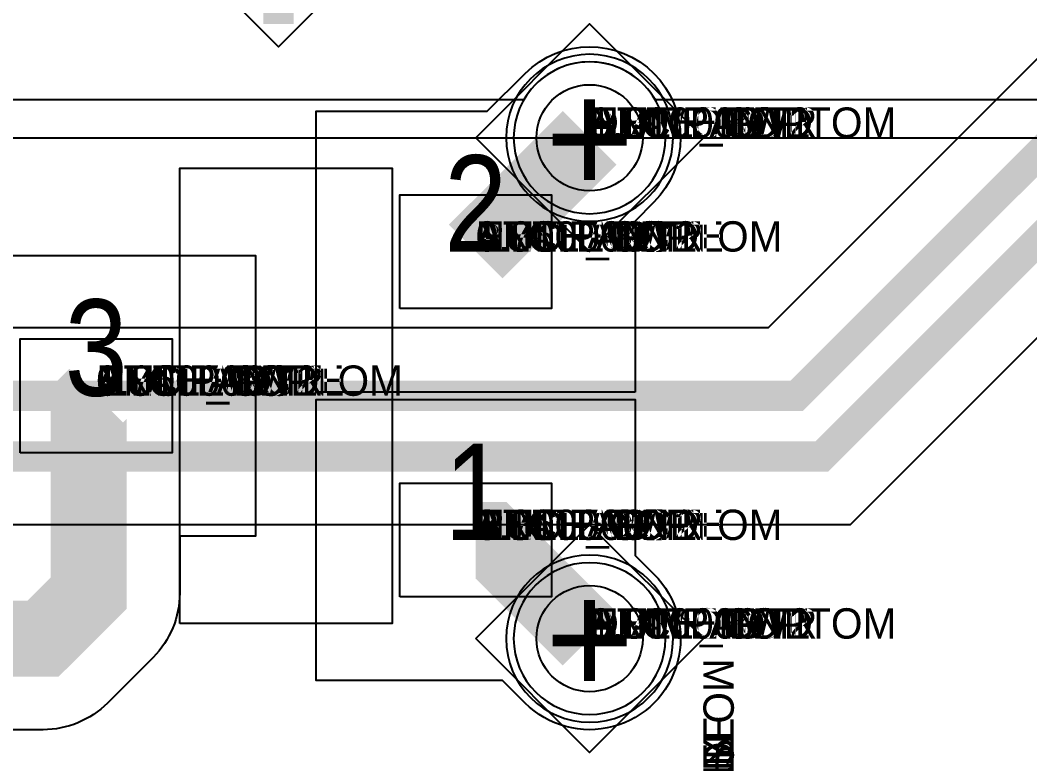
# Model space of a CAD drawing. Extents: x 0 to 323, y 0 to 320.
# Drawn here: x 106.71 to 113.36, y 255.23 to 260.13 of the extents above; entities that cross this region are included whole.
import ezdxf
from ezdxf.enums import TextEntityAlignment as Align

# ---------------------------------------------------------------- set-up
doc = ezdxf.new("R2010")
doc.units = 0
doc.header["$MEASUREMENT"] = 0
doc.layers.get('0').update_dxf_attribs({"linetype": 'CONTINUOUS'})
for name, color, linetype in [('CDN_FIGURES', 7, 'CONTINUOUS'), ('ETCH_BOTTOM', 7, 'CONTINUOUS'), ('ETCH_GND', 3, 'CONTINUOUS'), ('ETCH_INT1', 4, 'CONTINUOUS'), ('ETCH_INT2', 5, 'CONTINUOUS'), ('ETCH_PWR', 6, 'CONTINUOUS'), ('ETCH_TOP', 2, 'CONTINUOUS'), ('MANUFACTURING_NCLEGEND-1-6', 8, 'CONTINUOUS'), ('PACKAGE_GEOMETRY_ASSEMBLY_TOP', 11, 'CONTINUOUS'), ('PACKAGE_GEOMETRY_PIN_NUMBER', 9, 'CONTINUOUS')]:
    doc.layers.add(name, color=color, linetype=linetype)

# ---------------------------------------------------------------- blocks, each defined once
blk = doc.blocks.new('PAD_INFO')
for tag in ['SHAPE_TYPE', 'PAD_HEIGHT', 'PAD_LAYER', 'PAD_TYPE', 'PAD_WIDTH']:
    blk.add_attdef(tag, (0, 0), '', height=0.2)
at = {"flags": 2}
blk.add_attdef('CDN_TYPE', (0, 0), '', height=0.2, dxfattribs=at)
blk = doc.blocks.new('DRILL_INFO')
at = {"flags": 2}
blk.add_attdef('CDN_TYPE', (0, 0), '', height=0.2, dxfattribs=at)
for tag in ['FSHAPE', 'FCHAR', 'DRILL_HEIGHT', 'DIAMETER', 'PLATED', 'DRILL_WIDTH']:
    blk.add_attdef(tag, (0, 0), '', height=0.2)
blk = doc.blocks.new('VIA0700X0300')
at = {"layer": 'ETCH_BOTTOM'}
blk.add_circle((0, 0), 0.35, dxfattribs=at)
at = {"layer": 'ETCH_GND'}
blk.add_circle((0, 0), 0.35, dxfattribs=at)
at = {"layer": 'ETCH_INT1'}
blk.add_circle((0, 0), 0.35, dxfattribs=at)
at = {"layer": 'ETCH_INT2'}
blk.add_circle((0, 0), 0.35, dxfattribs=at)
at = {"layer": 'ETCH_PWR'}
blk.add_circle((0, 0), 0.35, dxfattribs=at)
at = {"layer": 'ETCH_TOP'}
blk.add_circle((0, 0), 0.35, dxfattribs=at)
ref = blk.add_blockref('PAD_INFO', (0, 0))
ref.add_attrib('PAD_LAYER', 'ETCH_TOP', (0, 0), dxfattribs={"height": 0.2})
ref.add_attrib('SHAPE_TYPE', 'NULL', (0, 0), dxfattribs={"height": 0.2})
ref.add_attrib('PAD_TYPE', 'ANTIPAD', (0, 0), dxfattribs={"height": 0.2})
ref.add_attrib('PAD_WIDTH', '0.000000', (0, 0), dxfattribs={"height": 0.2})
ref.add_attrib('PAD_HEIGHT', '0.000000', (0, 0), dxfattribs={"height": 0.2})
ref = blk.add_blockref('PAD_INFO', (0, 0))
ref.add_attrib('PAD_LAYER', 'ETCH_GND', (0, 0), dxfattribs={"height": 0.2})
ref.add_attrib('SHAPE_TYPE', 'NULL', (0, 0), dxfattribs={"height": 0.2})
ref.add_attrib('PAD_TYPE', 'ANTIPAD', (0, 0), dxfattribs={"height": 0.2})
ref.add_attrib('PAD_WIDTH', '0.000000', (0, 0), dxfattribs={"height": 0.2})
ref.add_attrib('PAD_HEIGHT', '0.000000', (0, 0), dxfattribs={"height": 0.2})
ref = blk.add_blockref('PAD_INFO', (0, 0))
ref.add_attrib('PAD_LAYER', 'ETCH_INT1', (0, 0), dxfattribs={"height": 0.2})
ref.add_attrib('SHAPE_TYPE', 'NULL', (0, 0), dxfattribs={"height": 0.2})
ref.add_attrib('PAD_TYPE', 'ANTIPAD', (0, 0), dxfattribs={"height": 0.2})
ref.add_attrib('PAD_WIDTH', '0.000000', (0, 0), dxfattribs={"height": 0.2})
ref.add_attrib('PAD_HEIGHT', '0.000000', (0, 0), dxfattribs={"height": 0.2})
ref = blk.add_blockref('PAD_INFO', (0, 0))
ref.add_attrib('PAD_LAYER', 'ETCH_INT2', (0, 0), dxfattribs={"height": 0.2})
ref.add_attrib('SHAPE_TYPE', 'NULL', (0, 0), dxfattribs={"height": 0.2})
ref.add_attrib('PAD_TYPE', 'ANTIPAD', (0, 0), dxfattribs={"height": 0.2})
ref.add_attrib('PAD_WIDTH', '0.000000', (0, 0), dxfattribs={"height": 0.2})
ref.add_attrib('PAD_HEIGHT', '0.000000', (0, 0), dxfattribs={"height": 0.2})
ref = blk.add_blockref('PAD_INFO', (0, 0))
ref.add_attrib('PAD_LAYER', 'ETCH_PWR', (0, 0), dxfattribs={"height": 0.2})
ref.add_attrib('SHAPE_TYPE', 'NULL', (0, 0), dxfattribs={"height": 0.2})
ref.add_attrib('PAD_TYPE', 'ANTIPAD', (0, 0), dxfattribs={"height": 0.2})
ref.add_attrib('PAD_WIDTH', '0.000000', (0, 0), dxfattribs={"height": 0.2})
ref.add_attrib('PAD_HEIGHT', '0.000000', (0, 0), dxfattribs={"height": 0.2})
ref = blk.add_blockref('PAD_INFO', (0, 0))
ref.add_attrib('PAD_LAYER', 'ETCH_BOTTOM', (0, 0), dxfattribs={"height": 0.2})
ref.add_attrib('SHAPE_TYPE', 'NULL', (0, 0), dxfattribs={"height": 0.2})
ref.add_attrib('PAD_TYPE', 'ANTIPAD', (0, 0), dxfattribs={"height": 0.2})
ref.add_attrib('PAD_WIDTH', '0.000000', (0, 0), dxfattribs={"height": 0.2})
ref.add_attrib('PAD_HEIGHT', '0.000000', (0, 0), dxfattribs={"height": 0.2})
ref = blk.add_blockref('PAD_INFO', (0, 0))
ref.add_attrib('PAD_LAYER', 'ETCH_TOP', (0, 0), dxfattribs={"height": 0.2})
ref.add_attrib('SHAPE_TYPE', 'NULL', (0, 0), dxfattribs={"height": 0.2})
ref.add_attrib('PAD_TYPE', 'THERMAL', (0, 0), dxfattribs={"height": 0.2})
ref.add_attrib('PAD_WIDTH', '0.000000', (0, 0), dxfattribs={"height": 0.2})
ref.add_attrib('PAD_HEIGHT', '0.000000', (0, 0), dxfattribs={"height": 0.2})
ref = blk.add_blockref('PAD_INFO', (0, 0))
ref.add_attrib('PAD_LAYER', 'ETCH_GND', (0, 0), dxfattribs={"height": 0.2})
ref.add_attrib('SHAPE_TYPE', 'NULL', (0, 0), dxfattribs={"height": 0.2})
ref.add_attrib('PAD_TYPE', 'THERMAL', (0, 0), dxfattribs={"height": 0.2})
ref.add_attrib('PAD_WIDTH', '0.000000', (0, 0), dxfattribs={"height": 0.2})
ref.add_attrib('PAD_HEIGHT', '0.000000', (0, 0), dxfattribs={"height": 0.2})
ref = blk.add_blockref('PAD_INFO', (0, 0))
ref.add_attrib('PAD_LAYER', 'ETCH_INT1', (0, 0), dxfattribs={"height": 0.2})
ref.add_attrib('SHAPE_TYPE', 'NULL', (0, 0), dxfattribs={"height": 0.2})
ref.add_attrib('PAD_TYPE', 'THERMAL', (0, 0), dxfattribs={"height": 0.2})
ref.add_attrib('PAD_WIDTH', '0.000000', (0, 0), dxfattribs={"height": 0.2})
ref.add_attrib('PAD_HEIGHT', '0.000000', (0, 0), dxfattribs={"height": 0.2})
ref = blk.add_blockref('PAD_INFO', (0, 0))
ref.add_attrib('PAD_LAYER', 'ETCH_INT2', (0, 0), dxfattribs={"height": 0.2})
ref.add_attrib('SHAPE_TYPE', 'NULL', (0, 0), dxfattribs={"height": 0.2})
ref.add_attrib('PAD_TYPE', 'THERMAL', (0, 0), dxfattribs={"height": 0.2})
ref.add_attrib('PAD_WIDTH', '0.000000', (0, 0), dxfattribs={"height": 0.2})
ref.add_attrib('PAD_HEIGHT', '0.000000', (0, 0), dxfattribs={"height": 0.2})
ref = blk.add_blockref('PAD_INFO', (0, 0))
ref.add_attrib('PAD_LAYER', 'ETCH_PWR', (0, 0), dxfattribs={"height": 0.2})
ref.add_attrib('SHAPE_TYPE', 'NULL', (0, 0), dxfattribs={"height": 0.2})
ref.add_attrib('PAD_TYPE', 'THERMAL', (0, 0), dxfattribs={"height": 0.2})
ref.add_attrib('PAD_WIDTH', '0.000000', (0, 0), dxfattribs={"height": 0.2})
ref.add_attrib('PAD_HEIGHT', '0.000000', (0, 0), dxfattribs={"height": 0.2})
ref = blk.add_blockref('PAD_INFO', (0, 0))
ref.add_attrib('PAD_LAYER', 'ETCH_BOTTOM', (0, 0), dxfattribs={"height": 0.2})
ref.add_attrib('SHAPE_TYPE', 'NULL', (0, 0), dxfattribs={"height": 0.2})
ref.add_attrib('PAD_TYPE', 'THERMAL', (0, 0), dxfattribs={"height": 0.2})
ref.add_attrib('PAD_WIDTH', '0.000000', (0, 0), dxfattribs={"height": 0.2})
ref.add_attrib('PAD_HEIGHT', '0.000000', (0, 0), dxfattribs={"height": 0.2})
ref = blk.add_blockref('PAD_INFO', (0, 0))
ref.add_attrib('PAD_LAYER', 'ETCH_TOP', (0, 0), dxfattribs={"height": 0.2})
ref.add_attrib('SHAPE_TYPE', 'CIRCLE', (0, 0), dxfattribs={"height": 0.2})
ref.add_attrib('PAD_TYPE', 'REGULAR', (0, 0), dxfattribs={"height": 0.2})
ref.add_attrib('PAD_WIDTH', '0.700000', (0, 0), dxfattribs={"height": 0.2})
ref.add_attrib('PAD_HEIGHT', '0.700000', (0, 0), dxfattribs={"height": 0.2})
ref = blk.add_blockref('PAD_INFO', (0, 0))
ref.add_attrib('PAD_LAYER', 'ETCH_GND', (0, 0), dxfattribs={"height": 0.2})
ref.add_attrib('SHAPE_TYPE', 'CIRCLE', (0, 0), dxfattribs={"height": 0.2})
ref.add_attrib('PAD_TYPE', 'REGULAR', (0, 0), dxfattribs={"height": 0.2})
ref.add_attrib('PAD_WIDTH', '0.700000', (0, 0), dxfattribs={"height": 0.2})
ref.add_attrib('PAD_HEIGHT', '0.700000', (0, 0), dxfattribs={"height": 0.2})
ref = blk.add_blockref('PAD_INFO', (0, 0))
ref.add_attrib('PAD_LAYER', 'ETCH_INT1', (0, 0), dxfattribs={"height": 0.2})
ref.add_attrib('SHAPE_TYPE', 'CIRCLE', (0, 0), dxfattribs={"height": 0.2})
ref.add_attrib('PAD_TYPE', 'REGULAR', (0, 0), dxfattribs={"height": 0.2})
ref.add_attrib('PAD_WIDTH', '0.700000', (0, 0), dxfattribs={"height": 0.2})
ref.add_attrib('PAD_HEIGHT', '0.700000', (0, 0), dxfattribs={"height": 0.2})
ref = blk.add_blockref('PAD_INFO', (0, 0))
ref.add_attrib('PAD_LAYER', 'ETCH_INT2', (0, 0), dxfattribs={"height": 0.2})
ref.add_attrib('SHAPE_TYPE', 'CIRCLE', (0, 0), dxfattribs={"height": 0.2})
ref.add_attrib('PAD_TYPE', 'REGULAR', (0, 0), dxfattribs={"height": 0.2})
ref.add_attrib('PAD_WIDTH', '0.700000', (0, 0), dxfattribs={"height": 0.2})
ref.add_attrib('PAD_HEIGHT', '0.700000', (0, 0), dxfattribs={"height": 0.2})
ref = blk.add_blockref('PAD_INFO', (0, 0))
ref.add_attrib('PAD_LAYER', 'ETCH_PWR', (0, 0), dxfattribs={"height": 0.2})
ref.add_attrib('SHAPE_TYPE', 'CIRCLE', (0, 0), dxfattribs={"height": 0.2})
ref.add_attrib('PAD_TYPE', 'REGULAR', (0, 0), dxfattribs={"height": 0.2})
ref.add_attrib('PAD_WIDTH', '0.700000', (0, 0), dxfattribs={"height": 0.2})
ref.add_attrib('PAD_HEIGHT', '0.700000', (0, 0), dxfattribs={"height": 0.2})
ref = blk.add_blockref('PAD_INFO', (0, 0))
ref.add_attrib('PAD_LAYER', 'ETCH_BOTTOM', (0, 0), dxfattribs={"height": 0.2})
ref.add_attrib('SHAPE_TYPE', 'CIRCLE', (0, 0), dxfattribs={"height": 0.2})
ref.add_attrib('PAD_TYPE', 'REGULAR', (0, 0), dxfattribs={"height": 0.2})
ref.add_attrib('PAD_WIDTH', '0.700000', (0, 0), dxfattribs={"height": 0.2})
ref.add_attrib('PAD_HEIGHT', '0.700000', (0, 0), dxfattribs={"height": 0.2})
ref = blk.add_blockref('DRILL_INFO', (0, 0))
ref.add_attrib('DIAMETER', '0.300000', (0, 0), dxfattribs={"height": 0.2})
ref.add_attrib('PLATED', 'PLATED', (0, 0), dxfattribs={"height": 0.2})
ref.add_attrib('FSHAPE', 'DIAMOND', (0, 0), dxfattribs={"height": 0.2})
ref.add_attrib('FCHAR', '+', (0, 0), dxfattribs={"height": 0.2})
ref.add_attrib('DRILL_WIDTH', '1.500000', (0, 0), dxfattribs={"height": 0.2})
ref.add_attrib('DRILL_HEIGHT', '1.500000', (0, 0), dxfattribs={"height": 0.2})
for tag in ['CDN_TYPE', 'PIN']:
    blk.add_attdef(tag, (0, 0), '', height=0.2)
at = {"flags": 2}
for tag in ['PSTKNAME', 'BBV']:
    blk.add_attdef(tag, (0, 0), '', height=0.2, dxfattribs=at)
blk = doc.blocks.new('FIGURE_DIAMOND')
at = {"layer": 'CDN_FIGURES'}
blk.add_lwpolyline([(-0.5, 0), (0, 0.5), (0.5, 0), (0, -0.5)], close=True, dxfattribs=at)
blk = doc.blocks.new('RC1000X1500TS')
at = {"layer": 'ETCH_TOP'}
blk.add_lwpolyline([(-0.5, -0.75), (-0.5, 0.75), (0.5, 0.75), (0.5, -0.75)], close=True, dxfattribs=at)
ref = blk.add_blockref('PAD_INFO', (0, 0))
ref.add_attrib('PAD_LAYER', 'ETCH_TOP', (0, 0), dxfattribs={"height": 0.2})
ref.add_attrib('SHAPE_TYPE', 'NULL', (0, 0), dxfattribs={"height": 0.2})
ref.add_attrib('PAD_TYPE', 'ANTIPAD', (0, 0), dxfattribs={"height": 0.2})
ref.add_attrib('PAD_WIDTH', '0.000000', (0, 0), dxfattribs={"height": 0.2})
ref.add_attrib('PAD_HEIGHT', '0.000000', (0, 0), dxfattribs={"height": 0.2})
ref = blk.add_blockref('PAD_INFO', (0, 0))
ref.add_attrib('PAD_LAYER', 'ETCH_GND', (0, 0), dxfattribs={"height": 0.2})
ref.add_attrib('SHAPE_TYPE', 'NULL', (0, 0), dxfattribs={"height": 0.2})
ref.add_attrib('PAD_TYPE', 'ANTIPAD', (0, 0), dxfattribs={"height": 0.2})
ref.add_attrib('PAD_WIDTH', '0.000000', (0, 0), dxfattribs={"height": 0.2})
ref.add_attrib('PAD_HEIGHT', '0.000000', (0, 0), dxfattribs={"height": 0.2})
ref = blk.add_blockref('PAD_INFO', (0, 0))
ref.add_attrib('PAD_LAYER', 'ETCH_INT1', (0, 0), dxfattribs={"height": 0.2})
ref.add_attrib('SHAPE_TYPE', 'NULL', (0, 0), dxfattribs={"height": 0.2})
ref.add_attrib('PAD_TYPE', 'ANTIPAD', (0, 0), dxfattribs={"height": 0.2})
ref.add_attrib('PAD_WIDTH', '0.000000', (0, 0), dxfattribs={"height": 0.2})
ref.add_attrib('PAD_HEIGHT', '0.000000', (0, 0), dxfattribs={"height": 0.2})
ref = blk.add_blockref('PAD_INFO', (0, 0))
ref.add_attrib('PAD_LAYER', 'ETCH_INT2', (0, 0), dxfattribs={"height": 0.2})
ref.add_attrib('SHAPE_TYPE', 'NULL', (0, 0), dxfattribs={"height": 0.2})
ref.add_attrib('PAD_TYPE', 'ANTIPAD', (0, 0), dxfattribs={"height": 0.2})
ref.add_attrib('PAD_WIDTH', '0.000000', (0, 0), dxfattribs={"height": 0.2})
ref.add_attrib('PAD_HEIGHT', '0.000000', (0, 0), dxfattribs={"height": 0.2})
ref = blk.add_blockref('PAD_INFO', (0, 0))
ref.add_attrib('PAD_LAYER', 'ETCH_PWR', (0, 0), dxfattribs={"height": 0.2})
ref.add_attrib('SHAPE_TYPE', 'NULL', (0, 0), dxfattribs={"height": 0.2})
ref.add_attrib('PAD_TYPE', 'ANTIPAD', (0, 0), dxfattribs={"height": 0.2})
ref.add_attrib('PAD_WIDTH', '0.000000', (0, 0), dxfattribs={"height": 0.2})
ref.add_attrib('PAD_HEIGHT', '0.000000', (0, 0), dxfattribs={"height": 0.2})
ref = blk.add_blockref('PAD_INFO', (0, 0))
ref.add_attrib('PAD_LAYER', 'ETCH_BOTTOM', (0, 0), dxfattribs={"height": 0.2})
ref.add_attrib('SHAPE_TYPE', 'NULL', (0, 0), dxfattribs={"height": 0.2})
ref.add_attrib('PAD_TYPE', 'ANTIPAD', (0, 0), dxfattribs={"height": 0.2})
ref.add_attrib('PAD_WIDTH', '0.000000', (0, 0), dxfattribs={"height": 0.2})
ref.add_attrib('PAD_HEIGHT', '0.000000', (0, 0), dxfattribs={"height": 0.2})
ref = blk.add_blockref('PAD_INFO', (0, 0))
ref.add_attrib('PAD_LAYER', 'ETCH_TOP', (0, 0), dxfattribs={"height": 0.2})
ref.add_attrib('SHAPE_TYPE', 'NULL', (0, 0), dxfattribs={"height": 0.2})
ref.add_attrib('PAD_TYPE', 'THERMAL', (0, 0), dxfattribs={"height": 0.2})
ref.add_attrib('PAD_WIDTH', '0.000000', (0, 0), dxfattribs={"height": 0.2})
ref.add_attrib('PAD_HEIGHT', '0.000000', (0, 0), dxfattribs={"height": 0.2})
ref = blk.add_blockref('PAD_INFO', (0, 0))
ref.add_attrib('PAD_LAYER', 'ETCH_GND', (0, 0), dxfattribs={"height": 0.2})
ref.add_attrib('SHAPE_TYPE', 'NULL', (0, 0), dxfattribs={"height": 0.2})
ref.add_attrib('PAD_TYPE', 'THERMAL', (0, 0), dxfattribs={"height": 0.2})
ref.add_attrib('PAD_WIDTH', '0.000000', (0, 0), dxfattribs={"height": 0.2})
ref.add_attrib('PAD_HEIGHT', '0.000000', (0, 0), dxfattribs={"height": 0.2})
ref = blk.add_blockref('PAD_INFO', (0, 0))
ref.add_attrib('PAD_LAYER', 'ETCH_INT1', (0, 0), dxfattribs={"height": 0.2})
ref.add_attrib('SHAPE_TYPE', 'NULL', (0, 0), dxfattribs={"height": 0.2})
ref.add_attrib('PAD_TYPE', 'THERMAL', (0, 0), dxfattribs={"height": 0.2})
ref.add_attrib('PAD_WIDTH', '0.000000', (0, 0), dxfattribs={"height": 0.2})
ref.add_attrib('PAD_HEIGHT', '0.000000', (0, 0), dxfattribs={"height": 0.2})
ref = blk.add_blockref('PAD_INFO', (0, 0))
ref.add_attrib('PAD_LAYER', 'ETCH_INT2', (0, 0), dxfattribs={"height": 0.2})
ref.add_attrib('SHAPE_TYPE', 'NULL', (0, 0), dxfattribs={"height": 0.2})
ref.add_attrib('PAD_TYPE', 'THERMAL', (0, 0), dxfattribs={"height": 0.2})
ref.add_attrib('PAD_WIDTH', '0.000000', (0, 0), dxfattribs={"height": 0.2})
ref.add_attrib('PAD_HEIGHT', '0.000000', (0, 0), dxfattribs={"height": 0.2})
ref = blk.add_blockref('PAD_INFO', (0, 0))
ref.add_attrib('PAD_LAYER', 'ETCH_PWR', (0, 0), dxfattribs={"height": 0.2})
ref.add_attrib('SHAPE_TYPE', 'NULL', (0, 0), dxfattribs={"height": 0.2})
ref.add_attrib('PAD_TYPE', 'THERMAL', (0, 0), dxfattribs={"height": 0.2})
ref.add_attrib('PAD_WIDTH', '0.000000', (0, 0), dxfattribs={"height": 0.2})
ref.add_attrib('PAD_HEIGHT', '0.000000', (0, 0), dxfattribs={"height": 0.2})
ref = blk.add_blockref('PAD_INFO', (0, 0))
ref.add_attrib('PAD_LAYER', 'ETCH_BOTTOM', (0, 0), dxfattribs={"height": 0.2})
ref.add_attrib('SHAPE_TYPE', 'NULL', (0, 0), dxfattribs={"height": 0.2})
ref.add_attrib('PAD_TYPE', 'THERMAL', (0, 0), dxfattribs={"height": 0.2})
ref.add_attrib('PAD_WIDTH', '0.000000', (0, 0), dxfattribs={"height": 0.2})
ref.add_attrib('PAD_HEIGHT', '0.000000', (0, 0), dxfattribs={"height": 0.2})
ref = blk.add_blockref('PAD_INFO', (0, 0))
ref.add_attrib('PAD_LAYER', 'ETCH_GND', (0, 0), dxfattribs={"height": 0.2})
ref.add_attrib('SHAPE_TYPE', 'NULL', (0, 0), dxfattribs={"height": 0.2})
ref.add_attrib('PAD_TYPE', 'REGULAR', (0, 0), dxfattribs={"height": 0.2})
ref.add_attrib('PAD_WIDTH', '0.000000', (0, 0), dxfattribs={"height": 0.2})
ref.add_attrib('PAD_HEIGHT', '0.000000', (0, 0), dxfattribs={"height": 0.2})
ref = blk.add_blockref('PAD_INFO', (0, 0))
ref.add_attrib('PAD_LAYER', 'ETCH_INT1', (0, 0), dxfattribs={"height": 0.2})
ref.add_attrib('SHAPE_TYPE', 'NULL', (0, 0), dxfattribs={"height": 0.2})
ref.add_attrib('PAD_TYPE', 'REGULAR', (0, 0), dxfattribs={"height": 0.2})
ref.add_attrib('PAD_WIDTH', '0.000000', (0, 0), dxfattribs={"height": 0.2})
ref.add_attrib('PAD_HEIGHT', '0.000000', (0, 0), dxfattribs={"height": 0.2})
ref = blk.add_blockref('PAD_INFO', (0, 0))
ref.add_attrib('PAD_LAYER', 'ETCH_INT2', (0, 0), dxfattribs={"height": 0.2})
ref.add_attrib('SHAPE_TYPE', 'NULL', (0, 0), dxfattribs={"height": 0.2})
ref.add_attrib('PAD_TYPE', 'REGULAR', (0, 0), dxfattribs={"height": 0.2})
ref.add_attrib('PAD_WIDTH', '0.000000', (0, 0), dxfattribs={"height": 0.2})
ref.add_attrib('PAD_HEIGHT', '0.000000', (0, 0), dxfattribs={"height": 0.2})
ref = blk.add_blockref('PAD_INFO', (0, 0))
ref.add_attrib('PAD_LAYER', 'ETCH_PWR', (0, 0), dxfattribs={"height": 0.2})
ref.add_attrib('SHAPE_TYPE', 'NULL', (0, 0), dxfattribs={"height": 0.2})
ref.add_attrib('PAD_TYPE', 'REGULAR', (0, 0), dxfattribs={"height": 0.2})
ref.add_attrib('PAD_WIDTH', '0.000000', (0, 0), dxfattribs={"height": 0.2})
ref.add_attrib('PAD_HEIGHT', '0.000000', (0, 0), dxfattribs={"height": 0.2})
ref = blk.add_blockref('PAD_INFO', (0, 0))
ref.add_attrib('PAD_LAYER', 'ETCH_BOTTOM', (0, 0), dxfattribs={"height": 0.2})
ref.add_attrib('SHAPE_TYPE', 'NULL', (0, 0), dxfattribs={"height": 0.2})
ref.add_attrib('PAD_TYPE', 'REGULAR', (0, 0), dxfattribs={"height": 0.2})
ref.add_attrib('PAD_WIDTH', '0.000000', (0, 0), dxfattribs={"height": 0.2})
ref.add_attrib('PAD_HEIGHT', '0.000000', (0, 0), dxfattribs={"height": 0.2})
ref = blk.add_blockref('DRILL_INFO', (0, 0))
ref.add_attrib('DIAMETER', '0.000000', (0, 0), dxfattribs={"height": 0.2})
ref.add_attrib('PLATED', 'PLATED', (0, 0), dxfattribs={"height": 0.2})
ref.add_attrib('FSHAPE', 'NULL', (0, 0), dxfattribs={"height": 0.2})
ref.add_attrib('DRILL_WIDTH', '0.000000', (0, 0), dxfattribs={"height": 0.2})
ref.add_attrib('DRILL_HEIGHT', '0.000000', (0, 0), dxfattribs={"height": 0.2})
ref = blk.add_blockref('PAD_INFO', (0, 0))
ref.add_attrib('PAD_LAYER', 'ETCH_TOP', (0, 0), dxfattribs={"height": 0.2})
ref.add_attrib('SHAPE_TYPE', 'RECTANGLE', (0, 0), dxfattribs={"height": 0.2})
ref.add_attrib('PAD_TYPE', 'REGULAR', (0, 0), dxfattribs={"height": 0.2})
ref.add_attrib('PAD_WIDTH', '1.000000', (0, 0), dxfattribs={"height": 0.2})
ref.add_attrib('PAD_HEIGHT', '1.500000', (0, 0), dxfattribs={"height": 0.2})
for tag in ['CDN_TYPE', 'PIN']:
    blk.add_attdef(tag, (0, 0), '', height=0.2)
at = {"flags": 2}
for tag in ['PSTKNAME', 'BBV']:
    blk.add_attdef(tag, (0, 0), '', height=0.2, dxfattribs=at)
blk = doc.blocks.new('F56')
at = {"layer": 'ETCH_TOP'}
ref = blk.add_blockref('RC1000X1500TS', (1.75, 0), dxfattribs=at)
ref.add_attrib('CDN_TYPE', 'PIN', (0, 0), dxfattribs={"height": 0.2})
ref.add_attrib('PIN', '2', (0, 0), dxfattribs={"height": 0.2})
at = {"flags": 2}
for tag in ['SYMBOL_TYPE', 'CDN_TYPE', 'REFDES']:
    blk.add_attdef(tag, (0, 0), '', height=0.2, dxfattribs=at)
blk = doc.blocks.new('RC1000X0750TS')
at = {"layer": 'ETCH_TOP'}
blk.add_lwpolyline([(-0.5, -0.375), (-0.5, 0.375), (0.5, 0.375), (0.5, -0.375)], close=True, dxfattribs=at)
ref = blk.add_blockref('PAD_INFO', (0, 0))
ref.add_attrib('PAD_LAYER', 'ETCH_TOP', (0, 0), dxfattribs={"height": 0.2})
ref.add_attrib('SHAPE_TYPE', 'NULL', (0, 0), dxfattribs={"height": 0.2})
ref.add_attrib('PAD_TYPE', 'ANTIPAD', (0, 0), dxfattribs={"height": 0.2})
ref.add_attrib('PAD_WIDTH', '0.000000', (0, 0), dxfattribs={"height": 0.2})
ref.add_attrib('PAD_HEIGHT', '0.000000', (0, 0), dxfattribs={"height": 0.2})
ref = blk.add_blockref('PAD_INFO', (0, 0))
ref.add_attrib('PAD_LAYER', 'ETCH_GND', (0, 0), dxfattribs={"height": 0.2})
ref.add_attrib('SHAPE_TYPE', 'NULL', (0, 0), dxfattribs={"height": 0.2})
ref.add_attrib('PAD_TYPE', 'ANTIPAD', (0, 0), dxfattribs={"height": 0.2})
ref.add_attrib('PAD_WIDTH', '0.000000', (0, 0), dxfattribs={"height": 0.2})
ref.add_attrib('PAD_HEIGHT', '0.000000', (0, 0), dxfattribs={"height": 0.2})
ref = blk.add_blockref('PAD_INFO', (0, 0))
ref.add_attrib('PAD_LAYER', 'ETCH_INT1', (0, 0), dxfattribs={"height": 0.2})
ref.add_attrib('SHAPE_TYPE', 'NULL', (0, 0), dxfattribs={"height": 0.2})
ref.add_attrib('PAD_TYPE', 'ANTIPAD', (0, 0), dxfattribs={"height": 0.2})
ref.add_attrib('PAD_WIDTH', '0.000000', (0, 0), dxfattribs={"height": 0.2})
ref.add_attrib('PAD_HEIGHT', '0.000000', (0, 0), dxfattribs={"height": 0.2})
ref = blk.add_blockref('PAD_INFO', (0, 0))
ref.add_attrib('PAD_LAYER', 'ETCH_INT2', (0, 0), dxfattribs={"height": 0.2})
ref.add_attrib('SHAPE_TYPE', 'NULL', (0, 0), dxfattribs={"height": 0.2})
ref.add_attrib('PAD_TYPE', 'ANTIPAD', (0, 0), dxfattribs={"height": 0.2})
ref.add_attrib('PAD_WIDTH', '0.000000', (0, 0), dxfattribs={"height": 0.2})
ref.add_attrib('PAD_HEIGHT', '0.000000', (0, 0), dxfattribs={"height": 0.2})
ref = blk.add_blockref('PAD_INFO', (0, 0))
ref.add_attrib('PAD_LAYER', 'ETCH_PWR', (0, 0), dxfattribs={"height": 0.2})
ref.add_attrib('SHAPE_TYPE', 'NULL', (0, 0), dxfattribs={"height": 0.2})
ref.add_attrib('PAD_TYPE', 'ANTIPAD', (0, 0), dxfattribs={"height": 0.2})
ref.add_attrib('PAD_WIDTH', '0.000000', (0, 0), dxfattribs={"height": 0.2})
ref.add_attrib('PAD_HEIGHT', '0.000000', (0, 0), dxfattribs={"height": 0.2})
ref = blk.add_blockref('PAD_INFO', (0, 0))
ref.add_attrib('PAD_LAYER', 'ETCH_BOTTOM', (0, 0), dxfattribs={"height": 0.2})
ref.add_attrib('SHAPE_TYPE', 'NULL', (0, 0), dxfattribs={"height": 0.2})
ref.add_attrib('PAD_TYPE', 'ANTIPAD', (0, 0), dxfattribs={"height": 0.2})
ref.add_attrib('PAD_WIDTH', '0.000000', (0, 0), dxfattribs={"height": 0.2})
ref.add_attrib('PAD_HEIGHT', '0.000000', (0, 0), dxfattribs={"height": 0.2})
ref = blk.add_blockref('PAD_INFO', (0, 0))
ref.add_attrib('PAD_LAYER', 'ETCH_TOP', (0, 0), dxfattribs={"height": 0.2})
ref.add_attrib('SHAPE_TYPE', 'NULL', (0, 0), dxfattribs={"height": 0.2})
ref.add_attrib('PAD_TYPE', 'THERMAL', (0, 0), dxfattribs={"height": 0.2})
ref.add_attrib('PAD_WIDTH', '0.000000', (0, 0), dxfattribs={"height": 0.2})
ref.add_attrib('PAD_HEIGHT', '0.000000', (0, 0), dxfattribs={"height": 0.2})
ref = blk.add_blockref('PAD_INFO', (0, 0))
ref.add_attrib('PAD_LAYER', 'ETCH_GND', (0, 0), dxfattribs={"height": 0.2})
ref.add_attrib('SHAPE_TYPE', 'NULL', (0, 0), dxfattribs={"height": 0.2})
ref.add_attrib('PAD_TYPE', 'THERMAL', (0, 0), dxfattribs={"height": 0.2})
ref.add_attrib('PAD_WIDTH', '0.000000', (0, 0), dxfattribs={"height": 0.2})
ref.add_attrib('PAD_HEIGHT', '0.000000', (0, 0), dxfattribs={"height": 0.2})
ref = blk.add_blockref('PAD_INFO', (0, 0))
ref.add_attrib('PAD_LAYER', 'ETCH_INT1', (0, 0), dxfattribs={"height": 0.2})
ref.add_attrib('SHAPE_TYPE', 'NULL', (0, 0), dxfattribs={"height": 0.2})
ref.add_attrib('PAD_TYPE', 'THERMAL', (0, 0), dxfattribs={"height": 0.2})
ref.add_attrib('PAD_WIDTH', '0.000000', (0, 0), dxfattribs={"height": 0.2})
ref.add_attrib('PAD_HEIGHT', '0.000000', (0, 0), dxfattribs={"height": 0.2})
ref = blk.add_blockref('PAD_INFO', (0, 0))
ref.add_attrib('PAD_LAYER', 'ETCH_INT2', (0, 0), dxfattribs={"height": 0.2})
ref.add_attrib('SHAPE_TYPE', 'NULL', (0, 0), dxfattribs={"height": 0.2})
ref.add_attrib('PAD_TYPE', 'THERMAL', (0, 0), dxfattribs={"height": 0.2})
ref.add_attrib('PAD_WIDTH', '0.000000', (0, 0), dxfattribs={"height": 0.2})
ref.add_attrib('PAD_HEIGHT', '0.000000', (0, 0), dxfattribs={"height": 0.2})
ref = blk.add_blockref('PAD_INFO', (0, 0))
ref.add_attrib('PAD_LAYER', 'ETCH_PWR', (0, 0), dxfattribs={"height": 0.2})
ref.add_attrib('SHAPE_TYPE', 'NULL', (0, 0), dxfattribs={"height": 0.2})
ref.add_attrib('PAD_TYPE', 'THERMAL', (0, 0), dxfattribs={"height": 0.2})
ref.add_attrib('PAD_WIDTH', '0.000000', (0, 0), dxfattribs={"height": 0.2})
ref.add_attrib('PAD_HEIGHT', '0.000000', (0, 0), dxfattribs={"height": 0.2})
ref = blk.add_blockref('PAD_INFO', (0, 0))
ref.add_attrib('PAD_LAYER', 'ETCH_BOTTOM', (0, 0), dxfattribs={"height": 0.2})
ref.add_attrib('SHAPE_TYPE', 'NULL', (0, 0), dxfattribs={"height": 0.2})
ref.add_attrib('PAD_TYPE', 'THERMAL', (0, 0), dxfattribs={"height": 0.2})
ref.add_attrib('PAD_WIDTH', '0.000000', (0, 0), dxfattribs={"height": 0.2})
ref.add_attrib('PAD_HEIGHT', '0.000000', (0, 0), dxfattribs={"height": 0.2})
ref = blk.add_blockref('PAD_INFO', (0, 0))
ref.add_attrib('PAD_LAYER', 'ETCH_TOP', (0, 0), dxfattribs={"height": 0.2})
ref.add_attrib('SHAPE_TYPE', 'RECTANGLE', (0, 0), dxfattribs={"height": 0.2})
ref.add_attrib('PAD_TYPE', 'REGULAR', (0, 0), dxfattribs={"height": 0.2})
ref.add_attrib('PAD_WIDTH', '1.000000', (0, 0), dxfattribs={"height": 0.2})
ref.add_attrib('PAD_HEIGHT', '0.750000', (0, 0), dxfattribs={"height": 0.2})
ref = blk.add_blockref('PAD_INFO', (0, 0))
ref.add_attrib('PAD_LAYER', 'ETCH_GND', (0, 0), dxfattribs={"height": 0.2})
ref.add_attrib('SHAPE_TYPE', 'NULL', (0, 0), dxfattribs={"height": 0.2})
ref.add_attrib('PAD_TYPE', 'REGULAR', (0, 0), dxfattribs={"height": 0.2})
ref.add_attrib('PAD_WIDTH', '0.000000', (0, 0), dxfattribs={"height": 0.2})
ref.add_attrib('PAD_HEIGHT', '0.000000', (0, 0), dxfattribs={"height": 0.2})
ref = blk.add_blockref('PAD_INFO', (0, 0))
ref.add_attrib('PAD_LAYER', 'ETCH_INT1', (0, 0), dxfattribs={"height": 0.2})
ref.add_attrib('SHAPE_TYPE', 'NULL', (0, 0), dxfattribs={"height": 0.2})
ref.add_attrib('PAD_TYPE', 'REGULAR', (0, 0), dxfattribs={"height": 0.2})
ref.add_attrib('PAD_WIDTH', '0.000000', (0, 0), dxfattribs={"height": 0.2})
ref.add_attrib('PAD_HEIGHT', '0.000000', (0, 0), dxfattribs={"height": 0.2})
ref = blk.add_blockref('PAD_INFO', (0, 0))
ref.add_attrib('PAD_LAYER', 'ETCH_INT2', (0, 0), dxfattribs={"height": 0.2})
ref.add_attrib('SHAPE_TYPE', 'NULL', (0, 0), dxfattribs={"height": 0.2})
ref.add_attrib('PAD_TYPE', 'REGULAR', (0, 0), dxfattribs={"height": 0.2})
ref.add_attrib('PAD_WIDTH', '0.000000', (0, 0), dxfattribs={"height": 0.2})
ref.add_attrib('PAD_HEIGHT', '0.000000', (0, 0), dxfattribs={"height": 0.2})
ref = blk.add_blockref('PAD_INFO', (0, 0))
ref.add_attrib('PAD_LAYER', 'ETCH_PWR', (0, 0), dxfattribs={"height": 0.2})
ref.add_attrib('SHAPE_TYPE', 'NULL', (0, 0), dxfattribs={"height": 0.2})
ref.add_attrib('PAD_TYPE', 'REGULAR', (0, 0), dxfattribs={"height": 0.2})
ref.add_attrib('PAD_WIDTH', '0.000000', (0, 0), dxfattribs={"height": 0.2})
ref.add_attrib('PAD_HEIGHT', '0.000000', (0, 0), dxfattribs={"height": 0.2})
ref = blk.add_blockref('PAD_INFO', (0, 0))
ref.add_attrib('PAD_LAYER', 'ETCH_BOTTOM', (0, 0), dxfattribs={"height": 0.2})
ref.add_attrib('SHAPE_TYPE', 'NULL', (0, 0), dxfattribs={"height": 0.2})
ref.add_attrib('PAD_TYPE', 'REGULAR', (0, 0), dxfattribs={"height": 0.2})
ref.add_attrib('PAD_WIDTH', '0.000000', (0, 0), dxfattribs={"height": 0.2})
ref.add_attrib('PAD_HEIGHT', '0.000000', (0, 0), dxfattribs={"height": 0.2})
ref = blk.add_blockref('DRILL_INFO', (0, 0))
ref.add_attrib('DIAMETER', '0.000000', (0, 0), dxfattribs={"height": 0.2})
ref.add_attrib('PLATED', 'PLATED', (0, 0), dxfattribs={"height": 0.2})
ref.add_attrib('FSHAPE', 'NULL', (0, 0), dxfattribs={"height": 0.2})
ref.add_attrib('DRILL_WIDTH', '0.000000', (0, 0), dxfattribs={"height": 0.2})
ref.add_attrib('DRILL_HEIGHT', '0.000000', (0, 0), dxfattribs={"height": 0.2})
for tag in ['CDN_TYPE', 'PIN']:
    blk.add_attdef(tag, (0, 0), '', height=0.2)
at = {"flags": 2}
for tag in ['PSTKNAME', 'BBV']:
    blk.add_attdef(tag, (0, 0), '', height=0.2, dxfattribs=at)
blk = doc.blocks.new('F341')
at = {"layer": 'PACKAGE_GEOMETRY_ASSEMBLY_TOP'}
blk.add_lwpolyline([(-1.95, -0.55), (-1.95, 2.45), (-0.55, 2.45), (-0.55, -0.55)], close=True, dxfattribs=at)
at = {"layer": 'ETCH_TOP'}
ref = blk.add_blockref('RC1000X0750TS', (0, 1.9), dxfattribs=at)
ref.add_attrib('CDN_TYPE', 'PIN', (0, 0), dxfattribs={"height": 0.2})
ref.add_attrib('PIN', '2', (0, 0), dxfattribs={"height": 0.2})
ref = blk.add_blockref('RC1000X0750TS', (-2.5, 0.95), dxfattribs=at)
ref.add_attrib('CDN_TYPE', 'PIN', (0, 0), dxfattribs={"height": 0.2})
ref.add_attrib('PIN', '3', (0, 0), dxfattribs={"height": 0.2})
ref = blk.add_blockref('RC1000X0750TS', (0, 0), dxfattribs=at)
ref.add_attrib('CDN_TYPE', 'PIN', (0, 0), dxfattribs={"height": 0.2})
ref.add_attrib('PIN', '1', (0, 0), dxfattribs={"height": 0.2})
at = {"flags": 2}
for tag in ['SYMBOL_TYPE', 'CDN_TYPE', 'REFDES']:
    blk.add_attdef(tag, (0, 0), '', height=0.2, dxfattribs=at)

msp = doc.modelspace()

# ---------------------------------------------------------------- linework, layer by layer
at = {"layer": 'ETCH_BOTTOM'}
msp.add_lwpolyline([(108.4126, 260.1047, 0.2, 0.2, 0), (108.4126, 260.7055, 0.2, 0.2, 0)], format="xyseb", dxfattribs=at)
for points in [[(111.0127, 259.3555, 1), (109.9125, 259.3555, 1)], [(111.0127, 256.0555, 1), (109.9125, 256.0555, 1)]]:
    msp.add_lwpolyline(points, format="xyb", close=True, dxfattribs=at)
at = {"layer": 'ETCH_GND'}
for points in [[(110.9627, 259.3555, 1), (109.9625, 259.3555, 1)], [(110.9627, 256.0555, 1), (109.9625, 256.0555, 1)]]:
    msp.add_lwpolyline(points, format="xyb", close=True, dxfattribs=at)
at = {"layer": 'ETCH_INT1'}
for points, format in [([(141.7552, 268.6655, 0.2, 0.2, 0), (141.3826, 269.0381, 0.2, 0.2, 0), (141.3826, 269.5812, 0.2, 0.2, 0), (140.3883, 270.5755, 0.2, 0.2, 0), (135.7469, 270.5755, 0.2, 0.2, 0), (129.2169, 264.0455, 0.2, 0.2, 0), (128.4969, 264.0455, 0.2, 0.2, 0), (126.9269, 262.4755, 0.2, 0.2, 0), (116.6469, 262.4755, 0.2, 0.2, 0), (111.8269, 257.6555, 0.2, 0.2, 0), (83.964, 257.6555, 0.2, 0.2, 0), (83.914, 257.7055, 0.2, 0.2, 0), (42.8583, 257.7055, 0.2, 0.2, 0), (40.6583, 259.9055, 0.2, 0.2, 0), (32.1183, 259.9055, 0.2, 0.2, 0), (31.2883, 260.7355, 0.2, 0.2, 0), (24.2869, 260.7355, 0.2, 0.2, 0), (22.2326, 258.6812, 0.2, 0.2, 0), (22.2326, 245.0912, 0.2, 0.2, 0), (17.6669, 240.5255, 0.2, 0.2, 0), (12.0269, 240.5255, 0.2, 0.2, 0), (11.4768, 239.9755, 0.2, 0.2, 0), (10.0426, 239.9755, 0.2, 0.2, 0), (8.9926, 238.9255, 0.2, 0.2, 0)], "xyseb"), ([(10.9926, 238.9255, 0.2, 0.2, 0), (12.1926, 240.1255, 0.2, 0.2, 0), (17.8326, 240.1255, 0.2, 0.2, 0), (22.6326, 244.9255, 0.2, 0.2, 0), (22.6326, 258.5155, 0.2, 0.2, 0), (24.4526, 260.3355, 0.2, 0.2, 0), (31.1226, 260.3355, 0.2, 0.2, 0), (31.9526, 259.5055, 0.2, 0.2, 0), (40.4926, 259.5055, 0.2, 0.2, 0), (42.6926, 257.3055, 0.2, 0.2, 0), (83.7483, 257.3055, 0.2, 0.2, 0), (83.7983, 257.2555, 0.2, 0.2, 0), (111.9926, 257.2555, 0.2, 0.2, 0), (116.8126, 262.0755, 0.2, 0.2, 0), (127.0926, 262.0755, 0.2, 0.2, 0), (128.6626, 263.6455, 0.2, 0.2, 0), (129.3826, 263.6455, 0.2, 0.2, 0), (135.9126, 270.1755, 0.2, 0.2, 0), (140.2226, 270.1755, 0.2, 0.2, 0), (140.9826, 269.4155, 0.2, 0.2, 0), (140.9826, 269.038, 0.2, 0.2, 0), (140.6101, 268.6655, 0.2, 0.2, 0)], "xyseb"), ([(84.6897, 258.1056), (86.2542, 258.1056, -1.52703), (87.171, 258.1056), (91.4794, 258.1056, -1.73133), (92.3458, 258.1056), (111.6405, 258.1056), (115.3136, 261.7787, -4.097924), (115.6394, 262.1045), (116.4605, 262.9256), (126.7405, 262.9256), (127.1115, 263.2967, -5.251596), (127.3714, 263.5566), (128.3105, 264.4956)], "xyb"), ([(127.9265, 262.2728), (127.279, 261.6254), (116.999, 261.6254), (116.4253, 261.0517, -2.041175), (115.8664, 260.4928), (112.179, 256.8054), (83.6119, 256.8054)], "xyb")]:
    msp.add_lwpolyline(points, format=format, dxfattribs=at)
msp.add_lwpolyline([(110.9627, 259.3555, 1), (109.9625, 259.3555, 1)], format="xyb", close=True, dxfattribs=at)
at = {"layer": 'ETCH_INT2'}
msp.add_lwpolyline([(110.4626, 259.8556, 1), (110.4626, 258.8554, 1)], format="xyb", close=True, dxfattribs=at)
at = {"layer": 'ETCH_PWR'}
for points in [[(127.9126, 259.6055), (127.0626, 258.7555), (127.0626, 258.5555), (123.6704, 258.5555), (123.6557, 258.5693, 0.397167), (122.9695, 258.5693), (122.9548, 258.5555), (121.1704, 258.5555), (121.1557, 258.5693, 0.397167), (120.4695, 258.5693), (120.4548, 258.5555), (119.1126, 258.5555), (118.0626, 259.6055), (110.8966, 259.6055), (110.8816, 259.6285, 0.541981), (110.0436, 259.6285), (110.0286, 259.6055), (76.1126, 259.6055)], [(76.2126, 259.3555), (117.8626, 259.3555), (118.8626, 258.3555), (120.3355, 258.3555, 1.362659), (121.2897, 258.3555), (122.8355, 258.3555, 1.362659), (123.7897, 258.3555), (127.3126, 258.3555), (127.3126, 258.5055), (128.1626, 259.3555)]]:
    msp.add_lwpolyline(points, format="xyb", dxfattribs=at)
msp.add_lwpolyline([(110.9627, 256.0555, 1), (109.9625, 256.0555, 1)], format="xyb", close=True, dxfattribs=at)
at = {"layer": 'ETCH_TOP'}
for points in [[(110.7627, 257.6804), (108.6625, 257.6804), (108.6625, 259.5306), (109.789, 259.5306), (110.0383, 259.7798, -1), (110.8869, 258.9312), (110.7627, 258.8069)], [(110.8869, 256.4798, -1), (110.0383, 255.6312), (109.889, 255.7804), (108.6625, 255.7804), (108.6625, 257.6306), (110.7627, 257.6306), (110.7627, 256.6041)]]:
    msp.add_lwpolyline(points, format="xyb", close=True, dxfattribs=at)
for points, format in [([(109.7126, 258.6055, 0.5, 0.5, 0), (110.4626, 259.3555, 0.5, 0.5, 0)], "xyseb"), ([(106.1625, 258.5806), (108.2627, 258.5806), (108.2627, 256.7304), (107.7627, 256.7304), (107.7627, 256.3555, -0.198912), (107.5869, 255.9312), (107.2869, 255.6312, -0.198912), (106.8626, 255.4554), (106.0127, 255.4554)], "xyb"), ([(107.2126, 257.6555, 0.5, 0.5, 0), (107.1626, 257.6055, 0.5, 0.5, 0), (107.1626, 256.3555, 0.5, 0.5, 0), (106.8626, 256.0555, 0.5, 0.5, 0), (104.7126, 256.0555, 0.5, 0.5, 0)], "xyseb"), ([(109.7126, 256.7055, 0.5, 0.5, 0), (109.8126, 256.7055, 0.5, 0.5, 0), (110.4626, 256.0555, 0.5, 0.5, 0)], "xyseb")]:
    msp.add_lwpolyline(points, format=format, dxfattribs=at)

# ---------------------------------------------------------------- block references
msp.add_blockref('F341', (109.7126, 256.7055))
at = {"xscale": -1, "rotation": 270}
msp.add_blockref('F56', (111.2126, 252.1555), dxfattribs=at)
at = {"layer": 'ETCH_TOP'}
for p in [(110.4626, 259.3555), (110.4626, 256.0555)]:
    msp.add_blockref('VIA0700X0300', p, dxfattribs=at)
at = {"layer": 'MANUFACTURING_NCLEGEND-1-6', "xscale": 1.5, "yscale": 1.5}
for p in [(108.4126, 260.7055), (110.4626, 259.3555), (110.4626, 256.0555)]:
    msp.add_blockref('FIGURE_DIAMOND', p, dxfattribs=at)

# ---------------------------------------------------------------- texts
at = {"layer": 'MANUFACTURING_NCLEGEND-1-6'}
for p in [(110.4626, 259.3555), (110.4626, 256.0555)]:
    msp.add_text('+', height=0.75, dxfattribs=at).set_placement(p, align=Align.MIDDLE_CENTER)
at = {"layer": 'PACKAGE_GEOMETRY_PIN_NUMBER', "width": 0.87874}
for s, p in [('2', (109.7126, 258.6055)), ('3', (107.2126, 257.6555)), ('1', (109.7126, 256.7055))]:
    msp.add_text(s, height=0.635, dxfattribs=at).set_placement(p, align=Align.CENTER)

doc.saveas('drawing.dxf')
